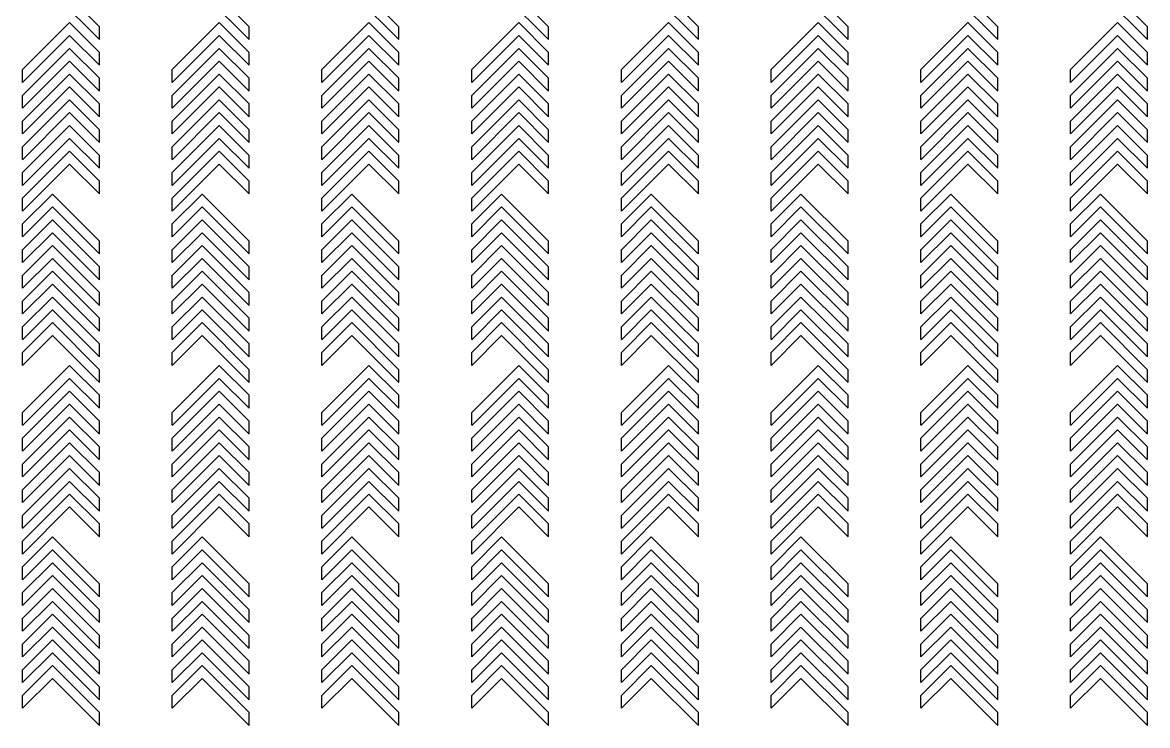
# Model space of a CAD drawing. Header units: millimetres. Extents: x 46777 to 318235, y 145162 to 336036.
# Drawn here: x 145699 to 147886, y 179256 to 180622 of the extents above; entities that cross this region are included whole.
import ezdxf

# ---------------------------------------------------------------- set-up
doc = ezdxf.new("R2010")
doc.units = ezdxf.units.MM

msp = doc.modelspace()

# ---------------------------------------------------------------- linework, layer by layer
at = {"color": 40, "true_color": 0xf8d731}
for p, q in [((145849.1, 180613.8), (145757.6, 180705.3)), ((146140.1, 180613.8), (146048.6, 180705.3)), ((146431.1, 180613.8), (146339.6, 180705.3)), ((146722.1, 180613.8), (146630.6, 180705.3)), ((147013.1, 180613.8), (146921.6, 180705.3)), ((147304.1, 180613.8), (147212.6, 180705.3)), ((147595.1, 180613.8), (147503.6, 180705.3)), ((147886.1, 180613.8), (147794.6, 180705.3)), ((145849.1, 180588.8), (145757.6, 180680.3)), ((146140.1, 180588.8), (146048.6, 180680.3)), ((146431.1, 180588.8), (146339.6, 180680.3)), ((146722.1, 180588.8), (146630.6, 180680.3)), ((147013.1, 180588.8), (146921.6, 180680.3)), ((147304.1, 180588.8), (147212.6, 180680.3)), ((147595.1, 180588.8), (147503.6, 180680.3)), ((147886.1, 180588.8), (147794.6, 180680.3)), ((145699.4, 180530.7), (145790.9, 180622)), ((145790.9, 180622), (145849.1, 180564)), ((145990.5, 180530.7), (146081.9, 180622)), ((146081.9, 180622), (146140.1, 180564)), ((146281.5, 180530.7), (146372.9, 180622)), ((146372.9, 180622), (146431.1, 180564)), ((146572.5, 180530.7), (146663.9, 180622)), ((146663.9, 180622), (146722.1, 180564)), ((146863.5, 180530.7), (146954.9, 180622)), ((146954.9, 180622), (147013.1, 180564)), ((147154.5, 180530.7), (147245.9, 180622)), ((147245.9, 180622), (147304.1, 180564)), ((147445.5, 180530.7), (147536.9, 180622)), ((147536.9, 180622), (147595.1, 180564)), ((147736.5, 180530.7), (147827.9, 180622)), ((147827.9, 180622), (147886.1, 180564)), ((145699.5, 180505.6), (145790.9, 180597)), ((145790.9, 180597), (145849.1, 180539)), ((145849.1, 180588.8), (145849.1, 180613.8)), ((145990.5, 180505.6), (146081.9, 180597)), ((146081.9, 180597), (146140.1, 180539)), ((146140.1, 180588.8), (146140.1, 180613.8)), ((146281.5, 180505.6), (146372.9, 180597)), ((146372.9, 180597), (146431.1, 180539)), ((146431.1, 180588.8), (146431.1, 180613.8)), ((146572.5, 180505.6), (146663.9, 180597)), ((146663.9, 180597), (146722.1, 180539)), ((146722.1, 180588.8), (146722.1, 180613.8)), ((146863.5, 180505.6), (146954.9, 180597)), ((146954.9, 180597), (147013.1, 180539)), ((147013.1, 180588.8), (147013.1, 180613.8)), ((147154.5, 180505.6), (147245.9, 180597)), ((147245.9, 180597), (147304.1, 180539)), ((147304.1, 180588.8), (147304.1, 180613.8)), ((147445.5, 180505.6), (147536.9, 180597)), ((147536.9, 180597), (147595.1, 180539)), ((147595.1, 180588.8), (147595.1, 180613.8)), ((147736.5, 180505.6), (147827.9, 180597)), ((147827.9, 180597), (147886.1, 180539)), ((147886.1, 180588.8), (147886.1, 180613.8)), ((145699.4, 180480.5), (145790.9, 180571.9)), ((145790.9, 180571.9), (145849.1, 180513.8)), ((145849.1, 180539), (145849.1, 180564)), ((145990.5, 180480.5), (146081.9, 180571.9)), ((146081.9, 180571.9), (146140.1, 180513.8)), ((146140.1, 180539), (146140.1, 180564)), ((146281.5, 180480.5), (146372.9, 180571.9)), ((146372.9, 180571.9), (146431.1, 180513.8)), ((146431.1, 180539), (146431.1, 180564)), ((146572.5, 180480.5), (146663.9, 180571.9)), ((146663.9, 180571.9), (146722.1, 180513.8)), ((146722.1, 180539), (146722.1, 180564)), ((146863.5, 180480.5), (146954.9, 180571.9)), ((146954.9, 180571.9), (147013.1, 180513.8)), ((147013.1, 180539), (147013.1, 180564)), ((147154.5, 180480.5), (147245.9, 180571.9)), ((147245.9, 180571.9), (147304.1, 180513.8)), ((147304.1, 180539), (147304.1, 180564)), ((147445.5, 180480.5), (147536.9, 180571.9)), ((147536.9, 180571.9), (147595.1, 180513.8)), ((147595.1, 180539), (147595.1, 180564)), ((147736.5, 180480.5), (147827.9, 180571.9)), ((147827.9, 180571.9), (147886.1, 180513.8)), ((147886.1, 180539), (147886.1, 180564)), ((145699.4, 180505.7), (145699.4, 180530.7)), ((145699.5, 180455.4), (145790.9, 180546.9)), ((145790.9, 180546.9), (145849.1, 180488.8)), ((145990.5, 180455.4), (146081.9, 180546.9)), ((145990.5, 180505.7), (145990.5, 180530.7)), ((146081.9, 180546.9), (146140.1, 180488.8)), ((146281.5, 180455.4), (146372.9, 180546.9)), ((146281.5, 180505.7), (146281.5, 180530.7)), ((146372.9, 180546.9), (146431.1, 180488.8)), ((146572.5, 180455.4), (146663.9, 180546.9)), ((146572.5, 180505.7), (146572.5, 180530.7)), ((146663.9, 180546.9), (146722.1, 180488.8)), ((146863.5, 180455.4), (146954.9, 180546.9)), ((146863.5, 180505.7), (146863.5, 180530.7)), ((146954.9, 180546.9), (147013.1, 180488.8)), ((147154.5, 180455.4), (147245.9, 180546.9)), ((147154.5, 180505.7), (147154.5, 180530.7)), ((147245.9, 180546.9), (147304.1, 180488.8)), ((147445.5, 180455.4), (147536.9, 180546.9)), ((147445.5, 180505.7), (147445.5, 180530.7)), ((147536.9, 180546.9), (147595.1, 180488.8)), ((147736.5, 180455.4), (147827.9, 180546.9)), ((147736.5, 180505.7), (147736.5, 180530.7)), ((147827.9, 180546.9), (147886.1, 180488.8)), ((145699.4, 180430.5), (145790.9, 180521.9)), ((145790.9, 180521.9), (145849.1, 180463.8)), ((145849.1, 180489), (145849.1, 180514)), ((145990.5, 180430.5), (146081.9, 180521.9)), ((146081.9, 180521.9), (146140.1, 180463.8)), ((146140.1, 180489), (146140.1, 180514)), ((146281.5, 180430.5), (146372.9, 180521.9)), ((146372.9, 180521.9), (146431.1, 180463.8)), ((146431.1, 180489), (146431.1, 180514)), ((146572.5, 180430.5), (146663.9, 180521.9)), ((146663.9, 180521.9), (146722.1, 180463.8)), ((146722.1, 180489), (146722.1, 180514)), ((146863.5, 180430.5), (146954.9, 180521.9)), ((146954.9, 180521.9), (147013.1, 180463.8)), ((147013.1, 180489), (147013.1, 180514)), ((147154.5, 180430.5), (147245.9, 180521.9)), ((147245.9, 180521.9), (147304.1, 180463.8)), ((147304.1, 180489), (147304.1, 180514)), ((147445.5, 180430.5), (147536.9, 180521.9)), ((147536.9, 180521.9), (147595.1, 180463.8)), ((147595.1, 180489), (147595.1, 180514)), ((147736.5, 180430.5), (147827.9, 180521.9)), ((147827.9, 180521.9), (147886.1, 180463.8)), ((147886.1, 180489), (147886.1, 180514)), ((145699.5, 180405.4), (145790.9, 180496.9)), ((145790.9, 180496.9), (145849.1, 180438.8)), ((145990.5, 180405.4), (146081.9, 180496.9)), ((146081.9, 180496.9), (146140.1, 180438.8)), ((146281.5, 180405.4), (146372.9, 180496.9)), ((146372.9, 180496.9), (146431.1, 180438.8)), ((146572.5, 180405.4), (146663.9, 180496.9)), ((146663.9, 180496.9), (146722.1, 180438.8)), ((146863.5, 180405.4), (146954.9, 180496.9)), ((146954.9, 180496.9), (147013.1, 180438.8)), ((147154.5, 180405.4), (147245.9, 180496.9)), ((147245.9, 180496.9), (147304.1, 180438.8)), ((147445.5, 180405.4), (147536.9, 180496.9)), ((147536.9, 180496.9), (147595.1, 180438.8)), ((147736.5, 180405.4), (147827.9, 180496.9)), ((147827.9, 180496.9), (147886.1, 180438.8)), ((145699.4, 180455.5), (145699.4, 180480.5)), ((145699.4, 180380.5), (145790.9, 180471.9)), ((145790.9, 180471.9), (145849.1, 180413.8)), ((145990.5, 180455.5), (145990.5, 180480.5)), ((145990.5, 180380.5), (146081.9, 180471.9)), ((146081.9, 180471.9), (146140.1, 180413.8)), ((146281.5, 180455.5), (146281.5, 180480.5)), ((146281.5, 180380.5), (146372.9, 180471.9)), ((146372.9, 180471.9), (146431.1, 180413.8)), ((146572.5, 180455.5), (146572.5, 180480.5)), ((146572.5, 180380.5), (146663.9, 180471.9)), ((146663.9, 180471.9), (146722.1, 180413.8)), ((146863.5, 180455.5), (146863.5, 180480.5)), ((146863.5, 180380.5), (146954.9, 180471.9)), ((146954.9, 180471.9), (147013.1, 180413.8)), ((147154.5, 180455.5), (147154.5, 180480.5)), ((147154.5, 180380.5), (147245.9, 180471.9)), ((147245.9, 180471.9), (147304.1, 180413.8)), ((147445.5, 180455.5), (147445.5, 180480.5)), ((147445.5, 180380.5), (147536.9, 180471.9)), ((147536.9, 180471.9), (147595.1, 180413.8)), ((147736.5, 180455.5), (147736.5, 180480.5)), ((147736.5, 180380.5), (147827.9, 180471.9)), ((147827.9, 180471.9), (147886.1, 180413.8)), ((145699.5, 180355.4), (145790.9, 180446.9)), ((145790.9, 180446.9), (145849.1, 180388.8)), ((145849.1, 180439), (145849.1, 180464)), ((145990.5, 180355.4), (146081.9, 180446.9)), ((146081.9, 180446.9), (146140.1, 180388.8)), ((146140.1, 180439), (146140.1, 180464)), ((146281.5, 180355.4), (146372.9, 180446.9)), ((146372.9, 180446.9), (146431.1, 180388.8)), ((146431.1, 180439), (146431.1, 180464)), ((146572.5, 180355.4), (146663.9, 180446.9)), ((146663.9, 180446.9), (146722.1, 180388.8)), ((146722.1, 180439), (146722.1, 180464)), ((146863.5, 180355.4), (146954.9, 180446.9)), ((146954.9, 180446.9), (147013.1, 180388.8)), ((147013.1, 180439), (147013.1, 180464)), ((147154.5, 180355.4), (147245.9, 180446.9)), ((147245.9, 180446.9), (147304.1, 180388.8)), ((147304.1, 180439), (147304.1, 180464)), ((147445.5, 180355.4), (147536.9, 180446.9)), ((147536.9, 180446.9), (147595.1, 180388.8)), ((147595.1, 180439), (147595.1, 180464)), ((147736.5, 180355.4), (147827.9, 180446.9)), ((147827.9, 180446.9), (147886.1, 180388.8)), ((147886.1, 180439), (147886.1, 180464)), ((145699.4, 180405.5), (145699.4, 180430.5)), ((145699.4, 180330.5), (145790.9, 180421.9)), ((145790.9, 180421.9), (145849.1, 180363.8)), ((145990.5, 180405.5), (145990.5, 180430.5)), ((145990.5, 180330.5), (146081.9, 180421.9)), ((146081.9, 180421.9), (146140.1, 180363.8)), ((146281.5, 180405.5), (146281.5, 180430.5)), ((146281.5, 180330.5), (146372.9, 180421.9)), ((146372.9, 180421.9), (146431.1, 180363.8)), ((146572.5, 180405.5), (146572.5, 180430.5)), ((146572.5, 180330.5), (146663.9, 180421.9)), ((146663.9, 180421.9), (146722.1, 180363.8)), ((146863.5, 180405.5), (146863.5, 180430.5)), ((146863.5, 180330.5), (146954.9, 180421.9)), ((146954.9, 180421.9), (147013.1, 180363.8)), ((147154.5, 180405.5), (147154.5, 180430.5)), ((147154.5, 180330.5), (147245.9, 180421.9)), ((147245.9, 180421.9), (147304.1, 180363.8)), ((147445.5, 180405.5), (147445.5, 180430.5)), ((147445.5, 180330.5), (147536.9, 180421.9)), ((147536.9, 180421.9), (147595.1, 180363.8)), ((147736.5, 180405.5), (147736.5, 180430.5)), ((147736.5, 180330.5), (147827.9, 180421.9)), ((147827.9, 180421.9), (147886.1, 180363.8)), ((145849.1, 180389), (145849.1, 180414)), ((146140.1, 180389), (146140.1, 180414)), ((146431.1, 180389), (146431.1, 180414)), ((146722.1, 180389), (146722.1, 180414)), ((147013.1, 180389), (147013.1, 180414)), ((147304.1, 180389), (147304.1, 180414)), ((147595.1, 180389), (147595.1, 180414)), ((147886.1, 180389), (147886.1, 180414)), ((145699.4, 180355.5), (145699.4, 180380.5)), ((145699.5, 180305.4), (145790.9, 180396.9)), ((145790.9, 180396.9), (145849.1, 180338.8)), ((145990.5, 180305.4), (146081.9, 180396.9)), ((145990.5, 180355.5), (145990.5, 180380.5)), ((146081.9, 180396.9), (146140.1, 180338.8)), ((146281.5, 180305.4), (146372.9, 180396.9)), ((146281.5, 180355.5), (146281.5, 180380.5)), ((146372.9, 180396.9), (146431.1, 180338.8)), ((146572.5, 180305.4), (146663.9, 180396.9)), ((146572.5, 180355.5), (146572.5, 180380.5)), ((146663.9, 180396.9), (146722.1, 180338.8)), ((146863.5, 180305.4), (146954.9, 180396.9)), ((146863.5, 180355.5), (146863.5, 180380.5)), ((146954.9, 180396.9), (147013.1, 180338.8)), ((147154.5, 180305.4), (147245.9, 180396.9)), ((147154.5, 180355.5), (147154.5, 180380.5)), ((147245.9, 180396.9), (147304.1, 180338.8)), ((147445.5, 180305.4), (147536.9, 180396.9)), ((147445.5, 180355.5), (147445.5, 180380.5)), ((147536.9, 180396.9), (147595.1, 180338.8)), ((147736.5, 180305.4), (147827.9, 180396.9)), ((147736.5, 180355.5), (147736.5, 180380.5)), ((147827.9, 180396.9), (147886.1, 180338.8)), ((145699.4, 180280.5), (145790.9, 180372)), ((145790.9, 180372), (145849.1, 180314)), ((145849.1, 180339), (145849.1, 180364)), ((145990.5, 180280.5), (146081.9, 180372)), ((146081.9, 180372), (146140.1, 180314)), ((146140.1, 180339), (146140.1, 180364)), ((146281.5, 180280.5), (146372.9, 180372)), ((146372.9, 180372), (146431.1, 180314)), ((146431.1, 180339), (146431.1, 180364)), ((146572.5, 180280.5), (146663.9, 180372)), ((146663.9, 180372), (146722.1, 180314)), ((146722.1, 180339), (146722.1, 180364)), ((146863.5, 180280.5), (146954.9, 180372)), ((146954.9, 180372), (147013.1, 180314)), ((147013.1, 180339), (147013.1, 180364)), ((147154.5, 180280.5), (147245.9, 180372)), ((147245.9, 180372), (147304.1, 180314)), ((147304.1, 180339), (147304.1, 180364)), ((147445.5, 180280.5), (147536.9, 180372)), ((147536.9, 180372), (147595.1, 180314)), ((147595.1, 180339), (147595.1, 180364)), ((147736.5, 180280.5), (147827.9, 180372)), ((147827.9, 180372), (147886.1, 180314)), ((147886.1, 180339), (147886.1, 180364)), ((145699.4, 180255.5), (145790.9, 180347)), ((145790.9, 180347), (145849.1, 180289)), ((145990.5, 180255.5), (146081.9, 180347)), ((146081.9, 180347), (146140.1, 180289)), ((146281.5, 180255.5), (146372.9, 180347)), ((146372.9, 180347), (146431.1, 180289)), ((146572.5, 180255.5), (146663.9, 180347)), ((146663.9, 180347), (146722.1, 180289)), ((146863.5, 180255.5), (146954.9, 180347)), ((146954.9, 180347), (147013.1, 180289)), ((147154.5, 180255.5), (147245.9, 180347)), ((147245.9, 180347), (147304.1, 180289)), ((147445.5, 180255.5), (147536.9, 180347)), ((147536.9, 180347), (147595.1, 180289)), ((147736.5, 180255.5), (147827.9, 180347)), ((147827.9, 180347), (147886.1, 180289)), ((145699.4, 180305.5), (145699.4, 180330.5)), ((145849.1, 180289), (145849.1, 180314)), ((145990.5, 180305.5), (145990.5, 180330.5)), ((146140.1, 180289), (146140.1, 180314)), ((146281.5, 180305.5), (146281.5, 180330.5)), ((146431.1, 180289), (146431.1, 180314)), ((146572.5, 180305.5), (146572.5, 180330.5)), ((146722.1, 180289), (146722.1, 180314)), ((146863.5, 180305.5), (146863.5, 180330.5)), ((147013.1, 180289), (147013.1, 180314)), ((147154.5, 180305.5), (147154.5, 180330.5)), ((147304.1, 180289), (147304.1, 180314)), ((147445.5, 180305.5), (147445.5, 180330.5)), ((147595.1, 180289), (147595.1, 180314)), ((147736.5, 180305.5), (147736.5, 180330.5)), ((147886.1, 180289), (147886.1, 180314)), ((145699.4, 180255.5), (145699.4, 180280.5)), ((145757.6, 180288.7), (145699.5, 180230.7)), ((145849.1, 180197.3), (145757.6, 180288.7)), ((146048.6, 180288.7), (145990.5, 180230.7)), ((145990.5, 180255.5), (145990.5, 180280.5)), ((146140.1, 180197.3), (146048.6, 180288.7)), ((146339.6, 180288.7), (146281.5, 180230.7)), ((146281.5, 180255.5), (146281.5, 180280.5)), ((146431.1, 180197.3), (146339.6, 180288.7)), ((146630.6, 180288.7), (146572.5, 180230.7)), ((146572.5, 180255.5), (146572.5, 180280.5)), ((146722.1, 180197.3), (146630.6, 180288.7)), ((146921.6, 180288.7), (146863.5, 180230.7)), ((146863.5, 180255.5), (146863.5, 180280.5)), ((147013.1, 180197.3), (146921.6, 180288.7)), ((147212.6, 180288.7), (147154.5, 180230.7)), ((147154.5, 180255.5), (147154.5, 180280.5)), ((147304.1, 180197.3), (147212.6, 180288.7)), ((147503.6, 180288.7), (147445.5, 180230.7)), ((147445.5, 180255.5), (147445.5, 180280.5)), ((147595.1, 180197.3), (147503.6, 180288.7)), ((147794.6, 180288.7), (147736.5, 180230.7)), ((147736.5, 180255.5), (147736.5, 180280.5)), ((147886.1, 180197.3), (147794.6, 180288.7)), ((145757.6, 180263.7), (145699.5, 180205.7)), ((145849, 180172.3), (145757.6, 180263.7)), ((146048.6, 180263.7), (145990.5, 180205.7)), ((146140, 180172.3), (146048.6, 180263.7)), ((146339.6, 180263.7), (146281.5, 180205.7)), ((146431, 180172.3), (146339.6, 180263.7)), ((146630.6, 180263.7), (146572.5, 180205.7)), ((146722, 180172.3), (146630.6, 180263.7)), ((146921.6, 180263.7), (146863.5, 180205.7)), ((147013, 180172.3), (146921.6, 180263.7)), ((147212.6, 180263.7), (147154.5, 180205.7)), ((147304, 180172.3), (147212.6, 180263.7)), ((147503.6, 180263.7), (147445.5, 180205.7)), ((147595, 180172.3), (147503.6, 180263.7)), ((147794.6, 180263.7), (147736.5, 180205.7)), ((147886, 180172.3), (147794.6, 180263.7)), ((145757.6, 180238.5), (145699.5, 180180.5)), ((145699.5, 180205.7), (145699.5, 180230.7)), ((145849.1, 180147.2), (145757.6, 180238.5)), ((146048.6, 180238.5), (145990.5, 180180.5)), ((145990.5, 180205.7), (145990.5, 180230.7)), ((146140.1, 180147.2), (146048.6, 180238.5)), ((146339.6, 180238.5), (146281.5, 180180.5)), ((146281.5, 180205.7), (146281.5, 180230.7)), ((146431.1, 180147.2), (146339.6, 180238.5)), ((146630.6, 180238.5), (146572.5, 180180.5)), ((146572.5, 180205.7), (146572.5, 180230.7)), ((146722.1, 180147.2), (146630.6, 180238.5)), ((146921.6, 180238.5), (146863.5, 180180.5)), ((146863.5, 180205.7), (146863.5, 180230.7)), ((147013.1, 180147.2), (146921.6, 180238.5)), ((147212.6, 180238.5), (147154.5, 180180.5)), ((147154.5, 180205.7), (147154.5, 180230.7)), ((147304.1, 180147.2), (147212.6, 180238.5)), ((147503.6, 180238.5), (147445.5, 180180.5)), ((147445.5, 180205.7), (147445.5, 180230.7)), ((147595.1, 180147.2), (147503.6, 180238.5)), ((147794.6, 180238.5), (147736.5, 180180.5)), ((147736.5, 180205.7), (147736.5, 180230.7)), ((147886.1, 180147.2), (147794.6, 180238.5)), ((145757.6, 180213.5), (145699.5, 180155.5)), ((145849, 180122.1), (145757.6, 180213.5)), ((146048.6, 180213.5), (145990.5, 180155.5)), ((146140, 180122.1), (146048.6, 180213.5)), ((146339.6, 180213.5), (146281.5, 180155.5)), ((146431, 180122.1), (146339.6, 180213.5)), ((146630.6, 180213.5), (146572.5, 180155.5)), ((146722, 180122.1), (146630.6, 180213.5)), ((146921.6, 180213.5), (146863.5, 180155.5)), ((147013, 180122.1), (146921.6, 180213.5)), ((147212.6, 180213.5), (147154.5, 180155.5)), ((147304, 180122.1), (147212.6, 180213.5)), ((147503.6, 180213.5), (147445.5, 180155.5)), ((147595, 180122.1), (147503.6, 180213.5)), ((147794.6, 180213.5), (147736.5, 180155.5)), ((147886, 180122.1), (147794.6, 180213.5)), ((145757.6, 180188.5), (145699.5, 180130.5)), ((145699.5, 180155.7), (145699.5, 180180.7)), ((145849.1, 180097.2), (145757.6, 180188.5)), ((145849.1, 180172.3), (145849.1, 180197.3)), ((146048.6, 180188.5), (145990.5, 180130.5)), ((145990.5, 180155.7), (145990.5, 180180.7)), ((146140.1, 180097.2), (146048.6, 180188.5)), ((146140.1, 180172.3), (146140.1, 180197.3)), ((146339.6, 180188.5), (146281.5, 180130.5)), ((146281.5, 180155.7), (146281.5, 180180.7)), ((146431.1, 180097.2), (146339.6, 180188.5)), ((146431.1, 180172.3), (146431.1, 180197.3)), ((146630.6, 180188.5), (146572.5, 180130.5)), ((146572.5, 180155.7), (146572.5, 180180.7)), ((146722.1, 180097.2), (146630.6, 180188.5)), ((146722.1, 180172.3), (146722.1, 180197.3)), ((146921.6, 180188.5), (146863.5, 180130.5)), ((146863.5, 180155.7), (146863.5, 180180.7)), ((147013.1, 180097.2), (146921.6, 180188.5)), ((147013.1, 180172.3), (147013.1, 180197.3)), ((147212.6, 180188.5), (147154.5, 180130.5)), ((147154.5, 180155.7), (147154.5, 180180.7)), ((147304.1, 180097.2), (147212.6, 180188.5)), ((147304.1, 180172.3), (147304.1, 180197.3)), ((147503.6, 180188.5), (147445.5, 180130.5)), ((147445.5, 180155.7), (147445.5, 180180.7)), ((147595.1, 180097.2), (147503.6, 180188.5)), ((147595.1, 180172.3), (147595.1, 180197.3)), ((147794.6, 180188.5), (147736.5, 180130.5)), ((147736.5, 180155.7), (147736.5, 180180.7)), ((147886.1, 180097.2), (147794.6, 180188.5)), ((147886.1, 180172.3), (147886.1, 180197.3)), ((145757.6, 180163.5), (145699.5, 180105.5)), ((145849, 180072.1), (145757.6, 180163.5)), ((146048.6, 180163.5), (145990.5, 180105.5)), ((146140, 180072.1), (146048.6, 180163.5)), ((146339.6, 180163.5), (146281.5, 180105.5)), ((146431, 180072.1), (146339.6, 180163.5)), ((146630.6, 180163.5), (146572.5, 180105.5)), ((146722, 180072.1), (146630.6, 180163.5)), ((146921.6, 180163.5), (146863.5, 180105.5)), ((147013, 180072.1), (146921.6, 180163.5)), ((147212.6, 180163.5), (147154.5, 180105.5)), ((147304, 180072.1), (147212.6, 180163.5)), ((147503.6, 180163.5), (147445.5, 180105.5)), ((147595, 180072.1), (147503.6, 180163.5)), ((147794.6, 180163.5), (147736.5, 180105.5)), ((147886, 180072.1), (147794.6, 180163.5)), ((145757.6, 180138.5), (145699.5, 180080.5)), ((145849.1, 180047.2), (145757.6, 180138.5)), ((145849.1, 180122.2), (145849.1, 180147.2)), ((146048.6, 180138.5), (145990.5, 180080.5)), ((146140.1, 180047.2), (146048.6, 180138.5)), ((146140.1, 180122.2), (146140.1, 180147.2)), ((146339.6, 180138.5), (146281.5, 180080.5)), ((146431.1, 180047.2), (146339.6, 180138.5)), ((146431.1, 180122.2), (146431.1, 180147.2)), ((146630.6, 180138.5), (146572.5, 180080.5)), ((146722.1, 180047.2), (146630.6, 180138.5)), ((146722.1, 180122.2), (146722.1, 180147.2)), ((146921.6, 180138.5), (146863.5, 180080.5)), ((147013.1, 180047.2), (146921.6, 180138.5)), ((147013.1, 180122.2), (147013.1, 180147.2)), ((147212.6, 180138.5), (147154.5, 180080.5)), ((147304.1, 180047.2), (147212.6, 180138.5)), ((147304.1, 180122.2), (147304.1, 180147.2)), ((147503.6, 180138.5), (147445.5, 180080.5)), ((147595.1, 180047.2), (147503.6, 180138.5)), ((147595.1, 180122.2), (147595.1, 180147.2)), ((147794.6, 180138.5), (147736.5, 180080.5)), ((147886.1, 180047.2), (147794.6, 180138.5)), ((147886.1, 180122.2), (147886.1, 180147.2)), ((145699.5, 180105.7), (145699.5, 180130.7)), ((145990.5, 180105.7), (145990.5, 180130.7)), ((146281.5, 180105.7), (146281.5, 180130.7)), ((146572.5, 180105.7), (146572.5, 180130.7)), ((146863.5, 180105.7), (146863.5, 180130.7)), ((147154.5, 180105.7), (147154.5, 180130.7)), ((147445.5, 180105.7), (147445.5, 180130.7)), ((147736.5, 180105.7), (147736.5, 180130.7)), ((145757.6, 180113.5), (145699.5, 180055.5)), ((145849, 180022.1), (145757.6, 180113.5)), ((145849.1, 180072.2), (145849.1, 180097.2)), ((146048.6, 180113.5), (145990.5, 180055.5)), ((146140, 180022.1), (146048.6, 180113.5)), ((146140.1, 180072.2), (146140.1, 180097.2)), ((146339.6, 180113.5), (146281.5, 180055.5)), ((146431, 180022.1), (146339.6, 180113.5)), ((146431.1, 180072.2), (146431.1, 180097.2)), ((146630.6, 180113.5), (146572.5, 180055.5)), ((146722, 180022.1), (146630.6, 180113.5)), ((146722.1, 180072.2), (146722.1, 180097.2)), ((146921.6, 180113.5), (146863.5, 180055.5)), ((147013, 180022.1), (146921.6, 180113.5)), ((147013.1, 180072.2), (147013.1, 180097.2)), ((147212.6, 180113.5), (147154.5, 180055.5)), ((147304, 180022.1), (147212.6, 180113.5)), ((147304.1, 180072.2), (147304.1, 180097.2)), ((147503.6, 180113.5), (147445.5, 180055.5)), ((147595, 180022.1), (147503.6, 180113.5)), ((147595.1, 180072.2), (147595.1, 180097.2)), ((147794.6, 180113.5), (147736.5, 180055.5)), ((147886, 180022.1), (147794.6, 180113.5)), ((147886.1, 180072.2), (147886.1, 180097.2)), ((145757.6, 180088.5), (145699.5, 180030.5)), ((145699.5, 180055.7), (145699.5, 180080.7)), ((145849.1, 179997.2), (145757.6, 180088.5)), ((146048.6, 180088.5), (145990.5, 180030.5)), ((145990.5, 180055.7), (145990.5, 180080.7)), ((146140.1, 179997.2), (146048.6, 180088.5)), ((146339.6, 180088.5), (146281.5, 180030.5)), ((146281.5, 180055.7), (146281.5, 180080.7)), ((146431.1, 179997.2), (146339.6, 180088.5)), ((146630.6, 180088.5), (146572.5, 180030.5)), ((146572.5, 180055.7), (146572.5, 180080.7)), ((146722.1, 179997.2), (146630.6, 180088.5)), ((146921.6, 180088.5), (146863.5, 180030.5)), ((146863.5, 180055.7), (146863.5, 180080.7)), ((147013.1, 179997.2), (146921.6, 180088.5)), ((147212.6, 180088.5), (147154.5, 180030.5)), ((147154.5, 180055.7), (147154.5, 180080.7)), ((147304.1, 179997.2), (147212.6, 180088.5)), ((147503.6, 180088.5), (147445.5, 180030.5)), ((147445.5, 180055.7), (147445.5, 180080.7)), ((147595.1, 179997.2), (147503.6, 180088.5)), ((147794.6, 180088.5), (147736.5, 180030.5)), ((147736.5, 180055.7), (147736.5, 180080.7)), ((147886.1, 179997.2), (147794.6, 180088.5)), ((145757.6, 180063.5), (145699.5, 180005.5)), ((145849, 179972.1), (145757.6, 180063.5)), ((146048.6, 180063.5), (145990.5, 180005.5)), ((146140, 179972.1), (146048.6, 180063.5)), ((146339.6, 180063.5), (146281.5, 180005.5)), ((146431, 179972.1), (146339.6, 180063.5)), ((146630.6, 180063.5), (146572.5, 180005.5)), ((146722, 179972.1), (146630.6, 180063.5)), ((146921.6, 180063.5), (146863.5, 180005.5)), ((147013, 179972.1), (146921.6, 180063.5)), ((147212.6, 180063.5), (147154.5, 180005.5)), ((147304, 179972.1), (147212.6, 180063.5)), ((147503.6, 180063.5), (147445.5, 180005.5)), ((147595, 179972.1), (147503.6, 180063.5)), ((147794.6, 180063.5), (147736.5, 180005.5)), ((147886, 179972.1), (147794.6, 180063.5)), ((145757.6, 180038.7), (145699.5, 179980.7)), ((145699.5, 180005.7), (145699.5, 180030.7)), ((145849.1, 179947.2), (145757.6, 180038.7)), ((145849.1, 180022.2), (145849.1, 180047.2)), ((146048.6, 180038.7), (145990.5, 179980.7)), ((145990.5, 180005.7), (145990.5, 180030.7)), ((146140.1, 179947.2), (146048.6, 180038.7)), ((146140.1, 180022.2), (146140.1, 180047.2)), ((146339.6, 180038.7), (146281.5, 179980.7)), ((146281.5, 180005.7), (146281.5, 180030.7)), ((146431.1, 179947.2), (146339.6, 180038.7)), ((146431.1, 180022.2), (146431.1, 180047.2)), ((146630.6, 180038.7), (146572.5, 179980.7)), ((146572.5, 180005.7), (146572.5, 180030.7)), ((146722.1, 179947.2), (146630.6, 180038.7)), ((146722.1, 180022.2), (146722.1, 180047.2)), ((146921.6, 180038.7), (146863.5, 179980.7)), ((146863.5, 180005.7), (146863.5, 180030.7)), ((147013.1, 179947.2), (146921.6, 180038.7)), ((147013.1, 180022.2), (147013.1, 180047.2)), ((147212.6, 180038.7), (147154.5, 179980.7)), ((147154.5, 180005.7), (147154.5, 180030.7)), ((147304.1, 179947.2), (147212.6, 180038.7)), ((147304.1, 180022.2), (147304.1, 180047.2)), ((147503.6, 180038.7), (147445.5, 179980.7)), ((147445.5, 180005.7), (147445.5, 180030.7)), ((147595.1, 179947.2), (147503.6, 180038.7)), ((147595.1, 180022.2), (147595.1, 180047.2)), ((147794.6, 180038.7), (147736.5, 179980.7)), ((147736.5, 180005.7), (147736.5, 180030.7)), ((147886.1, 179947.2), (147794.6, 180038.7)), ((147886.1, 180022.2), (147886.1, 180047.2)), ((145757.6, 180013.7), (145699.5, 179955.7)), ((145849.1, 179922.2), (145757.6, 180013.7)), ((146048.6, 180013.7), (145990.5, 179955.7)), ((146140.1, 179922.2), (146048.6, 180013.7)), ((146339.6, 180013.7), (146281.5, 179955.7)), ((146431.1, 179922.2), (146339.6, 180013.7)), ((146630.6, 180013.7), (146572.5, 179955.7)), ((146722.1, 179922.2), (146630.6, 180013.7)), ((146921.6, 180013.7), (146863.5, 179955.7)), ((147013.1, 179922.2), (146921.6, 180013.7)), ((147212.6, 180013.7), (147154.5, 179955.7)), ((147304.1, 179922.2), (147212.6, 180013.7)), ((147503.6, 180013.7), (147445.5, 179955.7)), ((147595.1, 179922.2), (147503.6, 180013.7)), ((147794.6, 180013.7), (147736.5, 179955.7)), ((147886.1, 179922.2), (147794.6, 180013.7)), ((145849.1, 179972.2), (145849.1, 179997.2)), ((146140.1, 179972.2), (146140.1, 179997.2)), ((146431.1, 179972.2), (146431.1, 179997.2)), ((146722.1, 179972.2), (146722.1, 179997.2)), ((147013.1, 179972.2), (147013.1, 179997.2)), ((147304.1, 179972.2), (147304.1, 179997.2)), ((147595.1, 179972.2), (147595.1, 179997.2)), ((147886.1, 179972.2), (147886.1, 179997.2)), ((145699.5, 179955.7), (145699.5, 179980.7)), ((145990.5, 179955.7), (145990.5, 179980.7)), ((146281.5, 179955.7), (146281.5, 179980.7)), ((146572.5, 179955.7), (146572.5, 179980.7)), ((146863.5, 179955.7), (146863.5, 179980.7)), ((147154.5, 179955.7), (147154.5, 179980.7)), ((147445.5, 179955.7), (147445.5, 179980.7)), ((147736.5, 179955.7), (147736.5, 179980.7)), ((145699.4, 179864.1), (145790.9, 179955.4)), ((145790.9, 179955.4), (145849.1, 179897.4)), ((145849.1, 179922.2), (145849.1, 179947.2)), ((145990.5, 179864.1), (146081.9, 179955.4)), ((146081.9, 179955.4), (146140.1, 179897.4)), ((146140.1, 179922.2), (146140.1, 179947.2)), ((146281.5, 179864.1), (146372.9, 179955.4)), ((146372.9, 179955.4), (146431.1, 179897.4)), ((146431.1, 179922.2), (146431.1, 179947.2)), ((146572.5, 179864.1), (146663.9, 179955.4)), ((146663.9, 179955.4), (146722.1, 179897.4)), ((146722.1, 179922.2), (146722.1, 179947.2)), ((146863.5, 179864.1), (146954.9, 179955.4)), ((146954.9, 179955.4), (147013.1, 179897.4)), ((147013.1, 179922.2), (147013.1, 179947.2)), ((147154.5, 179864.1), (147245.9, 179955.4)), ((147245.9, 179955.4), (147304.1, 179897.4)), ((147304.1, 179922.2), (147304.1, 179947.2)), ((147445.5, 179864.1), (147536.9, 179955.4)), ((147536.9, 179955.4), (147595.1, 179897.4)), ((147595.1, 179922.2), (147595.1, 179947.2)), ((147736.5, 179864.1), (147827.9, 179955.4)), ((147827.9, 179955.4), (147886.1, 179897.4)), ((147886.1, 179922.2), (147886.1, 179947.2)), ((145699.5, 179839), (145790.9, 179930.4)), ((145790.9, 179930.4), (145849.1, 179872.4)), ((145990.5, 179839), (146081.9, 179930.4)), ((146081.9, 179930.4), (146140.1, 179872.4)), ((146281.5, 179839), (146372.9, 179930.4)), ((146372.9, 179930.4), (146431.1, 179872.4)), ((146572.5, 179839), (146663.9, 179930.4)), ((146663.9, 179930.4), (146722.1, 179872.4)), ((146863.5, 179839), (146954.9, 179930.4)), ((146954.9, 179930.4), (147013.1, 179872.4)), ((147154.5, 179839), (147245.9, 179930.4)), ((147245.9, 179930.4), (147304.1, 179872.4)), ((147445.5, 179839), (147536.9, 179930.4)), ((147536.9, 179930.4), (147595.1, 179872.4)), ((147736.5, 179839), (147827.9, 179930.4)), ((147827.9, 179930.4), (147886.1, 179872.4)), ((145699.4, 179813.9), (145790.9, 179905.2)), ((145790.9, 179905.2), (145849.1, 179847.2)), ((145849.1, 179872.4), (145849.1, 179897.4)), ((145990.5, 179813.9), (146081.9, 179905.2)), ((146081.9, 179905.2), (146140.1, 179847.2)), ((146140.1, 179872.4), (146140.1, 179897.4)), ((146281.5, 179813.9), (146372.9, 179905.2)), ((146372.9, 179905.2), (146431.1, 179847.2)), ((146431.1, 179872.4), (146431.1, 179897.4)), ((146572.5, 179813.9), (146663.9, 179905.2)), ((146663.9, 179905.2), (146722.1, 179847.2)), ((146722.1, 179872.4), (146722.1, 179897.4)), ((146863.5, 179813.9), (146954.9, 179905.2)), ((146954.9, 179905.2), (147013.1, 179847.2)), ((147013.1, 179872.4), (147013.1, 179897.4)), ((147154.5, 179813.9), (147245.9, 179905.2)), ((147245.9, 179905.2), (147304.1, 179847.2)), ((147304.1, 179872.4), (147304.1, 179897.4)), ((147445.5, 179813.9), (147536.9, 179905.2)), ((147536.9, 179905.2), (147595.1, 179847.2)), ((147595.1, 179872.4), (147595.1, 179897.4)), ((147736.5, 179813.9), (147827.9, 179905.2)), ((147827.9, 179905.2), (147886.1, 179847.2)), ((147886.1, 179872.4), (147886.1, 179897.4)), ((145699.5, 179788.8), (145790.9, 179880.2)), ((145790.9, 179880.2), (145849.1, 179822.2)), ((145990.5, 179788.8), (146081.9, 179880.2)), ((146081.9, 179880.2), (146140.1, 179822.2)), ((146281.5, 179788.8), (146372.9, 179880.2)), ((146372.9, 179880.2), (146431.1, 179822.2)), ((146572.5, 179788.8), (146663.9, 179880.2)), ((146663.9, 179880.2), (146722.1, 179822.2)), ((146863.5, 179788.8), (146954.9, 179880.2)), ((146954.9, 179880.2), (147013.1, 179822.2)), ((147154.5, 179788.8), (147245.9, 179880.2)), ((147245.9, 179880.2), (147304.1, 179822.2)), ((147445.5, 179788.8), (147536.9, 179880.2)), ((147536.9, 179880.2), (147595.1, 179822.2)), ((147736.5, 179788.8), (147827.9, 179880.2)), ((147827.9, 179880.2), (147886.1, 179822.2)), ((145699.4, 179839.1), (145699.4, 179864.1)), ((145699.4, 179763.9), (145790.9, 179855.2)), ((145790.9, 179855.2), (145849.1, 179797.2)), ((145990.5, 179839.1), (145990.5, 179864.1)), ((145990.5, 179763.9), (146081.9, 179855.2)), ((146081.9, 179855.2), (146140.1, 179797.2)), ((146281.5, 179839.1), (146281.5, 179864.1)), ((146281.5, 179763.9), (146372.9, 179855.2)), ((146372.9, 179855.2), (146431.1, 179797.2)), ((146572.5, 179839.1), (146572.5, 179864.1)), ((146572.5, 179763.9), (146663.9, 179855.2)), ((146663.9, 179855.2), (146722.1, 179797.2)), ((146863.5, 179839.1), (146863.5, 179864.1)), ((146863.5, 179763.9), (146954.9, 179855.2)), ((146954.9, 179855.2), (147013.1, 179797.2)), ((147154.5, 179839.1), (147154.5, 179864.1)), ((147154.5, 179763.9), (147245.9, 179855.2)), ((147245.9, 179855.2), (147304.1, 179797.2)), ((147445.5, 179839.1), (147445.5, 179864.1)), ((147445.5, 179763.9), (147536.9, 179855.2)), ((147536.9, 179855.2), (147595.1, 179797.2)), ((147736.5, 179839.1), (147736.5, 179864.1)), ((147736.5, 179763.9), (147827.9, 179855.2)), ((147827.9, 179855.2), (147886.1, 179797.2)), ((145699.5, 179738.8), (145790.9, 179830.2)), ((145790.9, 179830.2), (145849.1, 179772.2)), ((145849.1, 179822.4), (145849.1, 179847.4)), ((145990.5, 179738.8), (146081.9, 179830.2)), ((146081.9, 179830.2), (146140.1, 179772.2)), ((146140.1, 179822.4), (146140.1, 179847.4)), ((146281.5, 179738.8), (146372.9, 179830.2)), ((146372.9, 179830.2), (146431.1, 179772.2)), ((146431.1, 179822.4), (146431.1, 179847.4)), ((146572.5, 179738.8), (146663.9, 179830.2)), ((146663.9, 179830.2), (146722.1, 179772.2)), ((146722.1, 179822.4), (146722.1, 179847.4)), ((146863.5, 179738.8), (146954.9, 179830.2)), ((146954.9, 179830.2), (147013.1, 179772.2)), ((147013.1, 179822.4), (147013.1, 179847.4)), ((147154.5, 179738.8), (147245.9, 179830.2)), ((147245.9, 179830.2), (147304.1, 179772.2)), ((147304.1, 179822.4), (147304.1, 179847.4)), ((147445.5, 179738.8), (147536.9, 179830.2)), ((147536.9, 179830.2), (147595.1, 179772.2)), ((147595.1, 179822.4), (147595.1, 179847.4)), ((147736.5, 179738.8), (147827.9, 179830.2)), ((147827.9, 179830.2), (147886.1, 179772.2)), ((147886.1, 179822.4), (147886.1, 179847.4)), ((145699.4, 179788.9), (145699.4, 179813.9)), ((145990.5, 179788.9), (145990.5, 179813.9)), ((146281.5, 179788.9), (146281.5, 179813.9)), ((146572.5, 179788.9), (146572.5, 179813.9)), ((146863.5, 179788.9), (146863.5, 179813.9)), ((147154.5, 179788.9), (147154.5, 179813.9)), ((147445.5, 179788.9), (147445.5, 179813.9)), ((147736.5, 179788.9), (147736.5, 179813.9)), ((145699.4, 179713.9), (145790.9, 179805.2)), ((145790.9, 179805.2), (145849.1, 179747.2)), ((145849.1, 179772.4), (145849.1, 179797.4)), ((145990.5, 179713.9), (146081.9, 179805.2)), ((146081.9, 179805.2), (146140.1, 179747.2)), ((146140.1, 179772.4), (146140.1, 179797.4)), ((146281.5, 179713.9), (146372.9, 179805.2)), ((146372.9, 179805.2), (146431.1, 179747.2)), ((146431.1, 179772.4), (146431.1, 179797.4)), ((146572.5, 179713.9), (146663.9, 179805.2)), ((146663.9, 179805.2), (146722.1, 179747.2)), ((146722.1, 179772.4), (146722.1, 179797.4)), ((146863.5, 179713.9), (146954.9, 179805.2)), ((146954.9, 179805.2), (147013.1, 179747.2)), ((147013.1, 179772.4), (147013.1, 179797.4)), ((147154.5, 179713.9), (147245.9, 179805.2)), ((147245.9, 179805.2), (147304.1, 179747.2)), ((147304.1, 179772.4), (147304.1, 179797.4)), ((147445.5, 179713.9), (147536.9, 179805.2)), ((147536.9, 179805.2), (147595.1, 179747.2)), ((147595.1, 179772.4), (147595.1, 179797.4)), ((147736.5, 179713.9), (147827.9, 179805.2)), ((147827.9, 179805.2), (147886.1, 179747.2)), ((147886.1, 179772.4), (147886.1, 179797.4)), ((145699.5, 179688.8), (145790.9, 179780.2)), ((145790.9, 179780.2), (145849.1, 179722.2)), ((145990.5, 179688.8), (146081.9, 179780.2)), ((146081.9, 179780.2), (146140.1, 179722.2)), ((146281.5, 179688.8), (146372.9, 179780.2)), ((146372.9, 179780.2), (146431.1, 179722.2)), ((146572.5, 179688.8), (146663.9, 179780.2)), ((146663.9, 179780.2), (146722.1, 179722.2)), ((146863.5, 179688.8), (146954.9, 179780.2)), ((146954.9, 179780.2), (147013.1, 179722.2)), ((147154.5, 179688.8), (147245.9, 179780.2)), ((147245.9, 179780.2), (147304.1, 179722.2)), ((147445.5, 179688.8), (147536.9, 179780.2)), ((147536.9, 179780.2), (147595.1, 179722.2)), ((147736.5, 179688.8), (147827.9, 179780.2)), ((147827.9, 179780.2), (147886.1, 179722.2)), ((145699.4, 179738.9), (145699.4, 179763.9)), ((145699.4, 179663.9), (145790.9, 179755.2)), ((145790.9, 179755.2), (145849.1, 179697.2)), ((145849.1, 179722.4), (145849.1, 179747.4)), ((145990.5, 179738.9), (145990.5, 179763.9)), ((145990.5, 179663.9), (146081.9, 179755.2)), ((146081.9, 179755.2), (146140.1, 179697.2)), ((146140.1, 179722.4), (146140.1, 179747.4)), ((146281.5, 179738.9), (146281.5, 179763.9)), ((146281.5, 179663.9), (146372.9, 179755.2)), ((146372.9, 179755.2), (146431.1, 179697.2)), ((146431.1, 179722.4), (146431.1, 179747.4)), ((146572.5, 179738.9), (146572.5, 179763.9)), ((146572.5, 179663.9), (146663.9, 179755.2)), ((146663.9, 179755.2), (146722.1, 179697.2)), ((146722.1, 179722.4), (146722.1, 179747.4)), ((146863.5, 179738.9), (146863.5, 179763.9)), ((146863.5, 179663.9), (146954.9, 179755.2)), ((146954.9, 179755.2), (147013.1, 179697.2)), ((147013.1, 179722.4), (147013.1, 179747.4)), ((147154.5, 179738.9), (147154.5, 179763.9)), ((147154.5, 179663.9), (147245.9, 179755.2)), ((147245.9, 179755.2), (147304.1, 179697.2)), ((147304.1, 179722.4), (147304.1, 179747.4)), ((147445.5, 179738.9), (147445.5, 179763.9)), ((147445.5, 179663.9), (147536.9, 179755.2)), ((147536.9, 179755.2), (147595.1, 179697.2)), ((147595.1, 179722.4), (147595.1, 179747.4)), ((147736.5, 179738.9), (147736.5, 179763.9)), ((147736.5, 179663.9), (147827.9, 179755.2)), ((147827.9, 179755.2), (147886.1, 179697.2)), ((147886.1, 179722.4), (147886.1, 179747.4)), ((145699.5, 179638.8), (145790.9, 179730.2)), ((145790.9, 179730.2), (145849.1, 179672.2)), ((145990.5, 179638.8), (146081.9, 179730.2)), ((146081.9, 179730.2), (146140.1, 179672.2)), ((146281.5, 179638.8), (146372.9, 179730.2)), ((146372.9, 179730.2), (146431.1, 179672.2)), ((146572.5, 179638.8), (146663.9, 179730.2)), ((146663.9, 179730.2), (146722.1, 179672.2)), ((146863.5, 179638.8), (146954.9, 179730.2)), ((146954.9, 179730.2), (147013.1, 179672.2)), ((147154.5, 179638.8), (147245.9, 179730.2)), ((147245.9, 179730.2), (147304.1, 179672.2)), ((147445.5, 179638.8), (147536.9, 179730.2)), ((147536.9, 179730.2), (147595.1, 179672.2)), ((147736.5, 179638.8), (147827.9, 179730.2)), ((147827.9, 179730.2), (147886.1, 179672.2)), ((145699.4, 179688.9), (145699.4, 179713.9)), ((145699.4, 179613.9), (145790.9, 179705.4)), ((145790.9, 179705.4), (145849.1, 179647.4)), ((145990.5, 179688.9), (145990.5, 179713.9)), ((145990.5, 179613.9), (146081.9, 179705.4)), ((146081.9, 179705.4), (146140.1, 179647.4)), ((146281.5, 179688.9), (146281.5, 179713.9)), ((146281.5, 179613.9), (146372.9, 179705.4)), ((146372.9, 179705.4), (146431.1, 179647.4)), ((146572.5, 179688.9), (146572.5, 179713.9)), ((146572.5, 179613.9), (146663.9, 179705.4)), ((146663.9, 179705.4), (146722.1, 179647.4)), ((146863.5, 179688.9), (146863.5, 179713.9)), ((146863.5, 179613.9), (146954.9, 179705.4)), ((146954.9, 179705.4), (147013.1, 179647.4)), ((147154.5, 179688.9), (147154.5, 179713.9)), ((147154.5, 179613.9), (147245.9, 179705.4)), ((147245.9, 179705.4), (147304.1, 179647.4)), ((147445.5, 179688.9), (147445.5, 179713.9)), ((147445.5, 179613.9), (147536.9, 179705.4)), ((147536.9, 179705.4), (147595.1, 179647.4)), ((147736.5, 179688.9), (147736.5, 179713.9)), ((147736.5, 179613.9), (147827.9, 179705.4)), ((147827.9, 179705.4), (147886.1, 179647.4)), ((145699.4, 179588.9), (145790.9, 179680.4)), ((145790.9, 179680.4), (145849.1, 179622.4)), ((145849.1, 179672.4), (145849.1, 179697.4)), ((145990.5, 179588.9), (146081.9, 179680.4)), ((146081.9, 179680.4), (146140.1, 179622.4)), ((146140.1, 179672.4), (146140.1, 179697.4)), ((146281.5, 179588.9), (146372.9, 179680.4)), ((146372.9, 179680.4), (146431.1, 179622.4)), ((146431.1, 179672.4), (146431.1, 179697.4)), ((146572.5, 179588.9), (146663.9, 179680.4)), ((146663.9, 179680.4), (146722.1, 179622.4)), ((146722.1, 179672.4), (146722.1, 179697.4)), ((146863.5, 179588.9), (146954.9, 179680.4)), ((146954.9, 179680.4), (147013.1, 179622.4)), ((147013.1, 179672.4), (147013.1, 179697.4)), ((147154.5, 179588.9), (147245.9, 179680.4)), ((147245.9, 179680.4), (147304.1, 179622.4)), ((147304.1, 179672.4), (147304.1, 179697.4)), ((147445.5, 179588.9), (147536.9, 179680.4)), ((147536.9, 179680.4), (147595.1, 179622.4)), ((147595.1, 179672.4), (147595.1, 179697.4)), ((147736.5, 179588.9), (147827.9, 179680.4)), ((147827.9, 179680.4), (147886.1, 179622.4)), ((147886.1, 179672.4), (147886.1, 179697.4)), ((145699.4, 179638.9), (145699.4, 179663.9)), ((145990.5, 179638.9), (145990.5, 179663.9)), ((146281.5, 179638.9), (146281.5, 179663.9)), ((146572.5, 179638.9), (146572.5, 179663.9)), ((146863.5, 179638.9), (146863.5, 179663.9)), ((147154.5, 179638.9), (147154.5, 179663.9)), ((147445.5, 179638.9), (147445.5, 179663.9)), ((147736.5, 179638.9), (147736.5, 179663.9)), ((145849.1, 179622.4), (145849.1, 179647.4)), ((146140.1, 179622.4), (146140.1, 179647.4)), ((146431.1, 179622.4), (146431.1, 179647.4)), ((146722.1, 179622.4), (146722.1, 179647.4)), ((147013.1, 179622.4), (147013.1, 179647.4)), ((147304.1, 179622.4), (147304.1, 179647.4)), ((147595.1, 179622.4), (147595.1, 179647.4)), ((147886.1, 179622.4), (147886.1, 179647.4)), ((145699.4, 179588.9), (145699.4, 179613.9)), ((145757.6, 179622.1), (145699.5, 179564)), ((145849.1, 179530.7), (145757.6, 179622.1)), ((146048.6, 179622.1), (145990.5, 179564)), ((145990.5, 179588.9), (145990.5, 179613.9)), ((146140.1, 179530.7), (146048.6, 179622.1)), ((146339.6, 179622.1), (146281.5, 179564)), ((146281.5, 179588.9), (146281.5, 179613.9)), ((146431.1, 179530.7), (146339.6, 179622.1)), ((146630.6, 179622.1), (146572.5, 179564)), ((146572.5, 179588.9), (146572.5, 179613.9)), ((146722.1, 179530.7), (146630.6, 179622.1)), ((146921.6, 179622.1), (146863.5, 179564)), ((146863.5, 179588.9), (146863.5, 179613.9)), ((147013.1, 179530.7), (146921.6, 179622.1)), ((147212.6, 179622.1), (147154.5, 179564)), ((147154.5, 179588.9), (147154.5, 179613.9)), ((147304.1, 179530.7), (147212.6, 179622.1)), ((147503.6, 179622.1), (147445.5, 179564)), ((147445.5, 179588.9), (147445.5, 179613.9)), ((147595.1, 179530.7), (147503.6, 179622.1)), ((147794.6, 179622.1), (147736.5, 179564)), ((147736.5, 179588.9), (147736.5, 179613.9)), ((147886.1, 179530.7), (147794.6, 179622.1)), ((145757.6, 179597.1), (145699.5, 179539)), ((145849, 179505.7), (145757.6, 179597.1)), ((146048.6, 179597.1), (145990.5, 179539)), ((146140, 179505.7), (146048.6, 179597.1)), ((146339.6, 179597.1), (146281.5, 179539)), ((146431, 179505.7), (146339.6, 179597.1)), ((146630.6, 179597.1), (146572.5, 179539)), ((146722, 179505.7), (146630.6, 179597.1)), ((146921.6, 179597.1), (146863.5, 179539)), ((147013, 179505.7), (146921.6, 179597.1)), ((147212.6, 179597.1), (147154.5, 179539)), ((147304, 179505.7), (147212.6, 179597.1)), ((147503.6, 179597.1), (147445.5, 179539)), ((147595, 179505.7), (147503.6, 179597.1)), ((147794.6, 179597.1), (147736.5, 179539)), ((147886, 179505.7), (147794.6, 179597.1)), ((145757.6, 179571.9), (145699.5, 179513.9)), ((145849.1, 179480.6), (145757.6, 179571.9)), ((146048.6, 179571.9), (145990.5, 179513.9)), ((146140.1, 179480.6), (146048.6, 179571.9)), ((146339.6, 179571.9), (146281.5, 179513.9)), ((146431.1, 179480.6), (146339.6, 179571.9)), ((146630.6, 179571.9), (146572.5, 179513.9)), ((146722.1, 179480.6), (146630.6, 179571.9)), ((146921.6, 179571.9), (146863.5, 179513.9)), ((147013.1, 179480.6), (146921.6, 179571.9)), ((147212.6, 179571.9), (147154.5, 179513.9)), ((147304.1, 179480.6), (147212.6, 179571.9)), ((147503.6, 179571.9), (147445.5, 179513.9)), ((147595.1, 179480.6), (147503.6, 179571.9)), ((147794.6, 179571.9), (147736.5, 179513.9)), ((147886.1, 179480.6), (147794.6, 179571.9)), ((145699.5, 179539), (145699.5, 179564)), ((145757.6, 179546.9), (145699.5, 179488.9)), ((145849, 179455.5), (145757.6, 179546.9)), ((145990.5, 179539), (145990.5, 179564)), ((146048.6, 179546.9), (145990.5, 179488.9)), ((146140, 179455.5), (146048.6, 179546.9)), ((146281.5, 179539), (146281.5, 179564)), ((146339.6, 179546.9), (146281.5, 179488.9)), ((146431, 179455.5), (146339.6, 179546.9)), ((146572.5, 179539), (146572.5, 179564)), ((146630.6, 179546.9), (146572.5, 179488.9)), ((146722, 179455.5), (146630.6, 179546.9)), ((146863.5, 179539), (146863.5, 179564)), ((146921.6, 179546.9), (146863.5, 179488.9)), ((147013, 179455.5), (146921.6, 179546.9)), ((147154.5, 179539), (147154.5, 179564)), ((147212.6, 179546.9), (147154.5, 179488.9)), ((147304, 179455.5), (147212.6, 179546.9)), ((147445.5, 179539), (147445.5, 179564)), ((147503.6, 179546.9), (147445.5, 179488.9)), ((147595, 179455.5), (147503.6, 179546.9)), ((147736.5, 179539), (147736.5, 179564)), ((147794.6, 179546.9), (147736.5, 179488.9)), ((147886, 179455.5), (147794.6, 179546.9)), ((145849.1, 179505.7), (145849.1, 179530.7)), ((146140.1, 179505.7), (146140.1, 179530.7)), ((146431.1, 179505.7), (146431.1, 179530.7)), ((146722.1, 179505.7), (146722.1, 179530.7)), ((147013.1, 179505.7), (147013.1, 179530.7)), ((147304.1, 179505.7), (147304.1, 179530.7)), ((147595.1, 179505.7), (147595.1, 179530.7)), ((147886.1, 179505.7), (147886.1, 179530.7)), ((145757.6, 179521.9), (145699.5, 179463.9)), ((145699.5, 179489), (145699.5, 179514)), ((145849.1, 179430.6), (145757.6, 179521.9)), ((146048.6, 179521.9), (145990.5, 179463.9)), ((145990.5, 179489), (145990.5, 179514)), ((146140.1, 179430.6), (146048.6, 179521.9)), ((146339.6, 179521.9), (146281.5, 179463.9)), ((146281.5, 179489), (146281.5, 179514)), ((146431.1, 179430.6), (146339.6, 179521.9)), ((146630.6, 179521.9), (146572.5, 179463.9)), ((146572.5, 179489), (146572.5, 179514)), ((146722.1, 179430.6), (146630.6, 179521.9)), ((146921.6, 179521.9), (146863.5, 179463.9)), ((146863.5, 179489), (146863.5, 179514)), ((147013.1, 179430.6), (146921.6, 179521.9)), ((147212.6, 179521.9), (147154.5, 179463.9)), ((147154.5, 179489), (147154.5, 179514)), ((147304.1, 179430.6), (147212.6, 179521.9)), ((147503.6, 179521.9), (147445.5, 179463.9)), ((147445.5, 179489), (147445.5, 179514)), ((147595.1, 179430.6), (147503.6, 179521.9)), ((147794.6, 179521.9), (147736.5, 179463.9)), ((147736.5, 179489), (147736.5, 179514)), ((147886.1, 179430.6), (147794.6, 179521.9)), ((145757.6, 179496.9), (145699.5, 179438.9)), ((145849, 179405.5), (145757.6, 179496.9)), ((145849.1, 179455.6), (145849.1, 179480.6)), ((146048.6, 179496.9), (145990.5, 179438.9)), ((146140, 179405.5), (146048.6, 179496.9)), ((146140.1, 179455.6), (146140.1, 179480.6)), ((146339.6, 179496.9), (146281.5, 179438.9)), ((146431, 179405.5), (146339.6, 179496.9)), ((146431.1, 179455.6), (146431.1, 179480.6)), ((146630.6, 179496.9), (146572.5, 179438.9)), ((146722, 179405.5), (146630.6, 179496.9)), ((146722.1, 179455.6), (146722.1, 179480.6)), ((146921.6, 179496.9), (146863.5, 179438.9)), ((147013, 179405.5), (146921.6, 179496.9)), ((147013.1, 179455.6), (147013.1, 179480.6)), ((147212.6, 179496.9), (147154.5, 179438.9)), ((147304, 179405.5), (147212.6, 179496.9)), ((147304.1, 179455.6), (147304.1, 179480.6)), ((147503.6, 179496.9), (147445.5, 179438.9)), ((147595, 179405.5), (147503.6, 179496.9)), ((147595.1, 179455.6), (147595.1, 179480.6)), ((147794.6, 179496.9), (147736.5, 179438.9)), ((147886, 179405.5), (147794.6, 179496.9)), ((147886.1, 179455.6), (147886.1, 179480.6)), ((145757.6, 179471.9), (145699.5, 179413.9)), ((145699.5, 179439), (145699.5, 179464)), ((145849.1, 179380.6), (145757.6, 179471.9)), ((146048.6, 179471.9), (145990.5, 179413.9)), ((145990.5, 179439), (145990.5, 179464)), ((146140.1, 179380.6), (146048.6, 179471.9)), ((146339.6, 179471.9), (146281.5, 179413.9)), ((146281.5, 179439), (146281.5, 179464)), ((146431.1, 179380.6), (146339.6, 179471.9)), ((146630.6, 179471.9), (146572.5, 179413.9)), ((146572.5, 179439), (146572.5, 179464)), ((146722.1, 179380.6), (146630.6, 179471.9)), ((146921.6, 179471.9), (146863.5, 179413.9)), ((146863.5, 179439), (146863.5, 179464)), ((147013.1, 179380.6), (146921.6, 179471.9)), ((147212.6, 179471.9), (147154.5, 179413.9)), ((147154.5, 179439), (147154.5, 179464)), ((147304.1, 179380.6), (147212.6, 179471.9)), ((147503.6, 179471.9), (147445.5, 179413.9)), ((147445.5, 179439), (147445.5, 179464)), ((147595.1, 179380.6), (147503.6, 179471.9)), ((147794.6, 179471.9), (147736.5, 179413.9)), ((147736.5, 179439), (147736.5, 179464)), ((147886.1, 179380.6), (147794.6, 179471.9)), ((145757.6, 179446.9), (145699.5, 179388.9)), ((145849, 179355.5), (145757.6, 179446.9)), ((146048.6, 179446.9), (145990.5, 179388.9)), ((146140, 179355.5), (146048.6, 179446.9)), ((146339.6, 179446.9), (146281.5, 179388.9)), ((146431, 179355.5), (146339.6, 179446.9)), ((146630.6, 179446.9), (146572.5, 179388.9)), ((146722, 179355.5), (146630.6, 179446.9)), ((146921.6, 179446.9), (146863.5, 179388.9)), ((147013, 179355.5), (146921.6, 179446.9)), ((147212.6, 179446.9), (147154.5, 179388.9)), ((147304, 179355.5), (147212.6, 179446.9)), ((147503.6, 179446.9), (147445.5, 179388.9)), ((147595, 179355.5), (147503.6, 179446.9)), ((147794.6, 179446.9), (147736.5, 179388.9)), ((147886, 179355.5), (147794.6, 179446.9)), ((145757.6, 179421.9), (145699.5, 179363.9)), ((145849.1, 179330.6), (145757.6, 179421.9)), ((145849.1, 179405.6), (145849.1, 179430.6)), ((146048.6, 179421.9), (145990.5, 179363.9)), ((146140.1, 179330.6), (146048.6, 179421.9)), ((146140.1, 179405.6), (146140.1, 179430.6)), ((146339.6, 179421.9), (146281.5, 179363.9)), ((146431.1, 179330.6), (146339.6, 179421.9)), ((146431.1, 179405.6), (146431.1, 179430.6)), ((146630.6, 179421.9), (146572.5, 179363.9)), ((146722.1, 179330.6), (146630.6, 179421.9)), ((146722.1, 179405.6), (146722.1, 179430.6)), ((146921.6, 179421.9), (146863.5, 179363.9)), ((147013.1, 179330.6), (146921.6, 179421.9)), ((147013.1, 179405.6), (147013.1, 179430.6)), ((147212.6, 179421.9), (147154.5, 179363.9)), ((147304.1, 179330.6), (147212.6, 179421.9)), ((147304.1, 179405.6), (147304.1, 179430.6)), ((147503.6, 179421.9), (147445.5, 179363.9)), ((147595.1, 179330.6), (147503.6, 179421.9)), ((147595.1, 179405.6), (147595.1, 179430.6)), ((147794.6, 179421.9), (147736.5, 179363.9)), ((147886.1, 179330.6), (147794.6, 179421.9)), ((147886.1, 179405.6), (147886.1, 179430.6)), ((145699.5, 179389), (145699.5, 179414)), ((145757.6, 179396.9), (145699.5, 179338.9)), ((145849, 179305.5), (145757.6, 179396.9)), ((145990.5, 179389), (145990.5, 179414)), ((146048.6, 179396.9), (145990.5, 179338.9)), ((146140, 179305.5), (146048.6, 179396.9)), ((146281.5, 179389), (146281.5, 179414)), ((146339.6, 179396.9), (146281.5, 179338.9)), ((146431, 179305.5), (146339.6, 179396.9)), ((146572.5, 179389), (146572.5, 179414)), ((146630.6, 179396.9), (146572.5, 179338.9)), ((146722, 179305.5), (146630.6, 179396.9)), ((146863.5, 179389), (146863.5, 179414)), ((146921.6, 179396.9), (146863.5, 179338.9)), ((147013, 179305.5), (146921.6, 179396.9)), ((147154.5, 179389), (147154.5, 179414)), ((147212.6, 179396.9), (147154.5, 179338.9)), ((147304, 179305.5), (147212.6, 179396.9)), ((147445.5, 179389), (147445.5, 179414)), ((147503.6, 179396.9), (147445.5, 179338.9)), ((147595, 179305.5), (147503.6, 179396.9)), ((147736.5, 179389), (147736.5, 179414)), ((147794.6, 179396.9), (147736.5, 179338.9)), ((147886, 179305.5), (147794.6, 179396.9)), ((145757.6, 179372.1), (145699.5, 179314)), ((145849.1, 179280.6), (145757.6, 179372.1)), ((145849.1, 179355.6), (145849.1, 179380.6)), ((146048.6, 179372.1), (145990.5, 179314)), ((146140.1, 179280.6), (146048.6, 179372.1)), ((146140.1, 179355.6), (146140.1, 179380.6)), ((146339.6, 179372.1), (146281.5, 179314)), ((146431.1, 179280.6), (146339.6, 179372.1)), ((146431.1, 179355.6), (146431.1, 179380.6)), ((146630.6, 179372.1), (146572.5, 179314)), ((146722.1, 179280.6), (146630.6, 179372.1)), ((146722.1, 179355.6), (146722.1, 179380.6)), ((146921.6, 179372.1), (146863.5, 179314)), ((147013.1, 179280.6), (146921.6, 179372.1)), ((147013.1, 179355.6), (147013.1, 179380.6)), ((147212.6, 179372.1), (147154.5, 179314)), ((147304.1, 179280.6), (147212.6, 179372.1)), ((147304.1, 179355.6), (147304.1, 179380.6)), ((147503.6, 179372.1), (147445.5, 179314)), ((147595.1, 179280.6), (147503.6, 179372.1)), ((147595.1, 179355.6), (147595.1, 179380.6)), ((147794.6, 179372.1), (147736.5, 179314)), ((147886.1, 179280.6), (147794.6, 179372.1)), ((147886.1, 179355.6), (147886.1, 179380.6)), ((145699.5, 179339), (145699.5, 179364)), ((145990.5, 179339), (145990.5, 179364)), ((146281.5, 179339), (146281.5, 179364)), ((146572.5, 179339), (146572.5, 179364)), ((146863.5, 179339), (146863.5, 179364)), ((147154.5, 179339), (147154.5, 179364)), ((147445.5, 179339), (147445.5, 179364)), ((147736.5, 179339), (147736.5, 179364)), ((145757.6, 179347.1), (145699.5, 179289)), ((145849.1, 179255.6), (145757.6, 179347.1)), ((145849.1, 179305.6), (145849.1, 179330.6)), ((146048.6, 179347.1), (145990.5, 179289)), ((146140.1, 179255.6), (146048.6, 179347.1)), ((146140.1, 179305.6), (146140.1, 179330.6)), ((146339.6, 179347.1), (146281.5, 179289)), ((146431.1, 179255.6), (146339.6, 179347.1)), ((146431.1, 179305.6), (146431.1, 179330.6)), ((146630.6, 179347.1), (146572.5, 179289)), ((146722.1, 179255.6), (146630.6, 179347.1)), ((146722.1, 179305.6), (146722.1, 179330.6)), ((146921.6, 179347.1), (146863.5, 179289)), ((147013.1, 179255.6), (146921.6, 179347.1)), ((147013.1, 179305.6), (147013.1, 179330.6)), ((147212.6, 179347.1), (147154.5, 179289)), ((147304.1, 179255.6), (147212.6, 179347.1)), ((147304.1, 179305.6), (147304.1, 179330.6)), ((147503.6, 179347.1), (147445.5, 179289)), ((147595.1, 179255.6), (147503.6, 179347.1)), ((147595.1, 179305.6), (147595.1, 179330.6)), ((147794.6, 179347.1), (147736.5, 179289)), ((147886.1, 179255.6), (147794.6, 179347.1)), ((147886.1, 179305.6), (147886.1, 179330.6)), ((145699.5, 179289), (145699.5, 179314)), ((145990.5, 179289), (145990.5, 179314)), ((146281.5, 179289), (146281.5, 179314)), ((146572.5, 179289), (146572.5, 179314)), ((146863.5, 179289), (146863.5, 179314)), ((147154.5, 179289), (147154.5, 179314)), ((147445.5, 179289), (147445.5, 179314)), ((147736.5, 179289), (147736.5, 179314)), ((145849.1, 179255.6), (145849.1, 179280.6)), ((146140.1, 179255.6), (146140.1, 179280.6)), ((146431.1, 179255.6), (146431.1, 179280.6)), ((146722.1, 179255.6), (146722.1, 179280.6)), ((147013.1, 179255.6), (147013.1, 179280.6)), ((147304.1, 179255.6), (147304.1, 179280.6)), ((147595.1, 179255.6), (147595.1, 179280.6)), ((147886.1, 179255.6), (147886.1, 179280.6))]:
    msp.add_line(p, q, dxfattribs=at)

doc.saveas('drawing.dxf')
